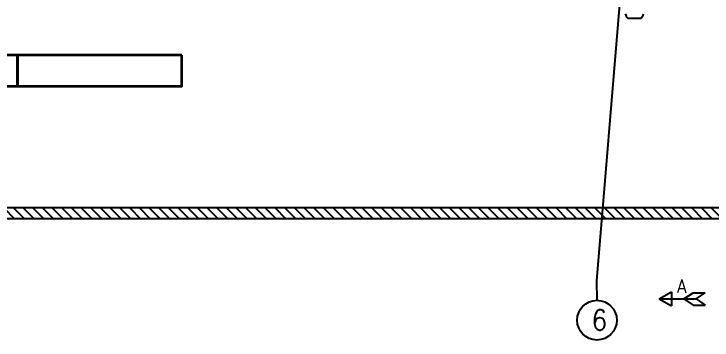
# Model space of a CAD drawing. Extents: x 28911 to 70911, y -59 to 29641.
# Drawn here: x 51624 to 64360, y 13017 to 18962 of the extents above; entities that cross this region are included whole.
import ezdxf

# ---------------------------------------------------------------- set-up
doc = ezdxf.new("R2010")
doc.units = 0
doc.header["$LTSCALE"] = 300
doc.header["$MEASUREMENT"] = 0
doc.layers.add('22 CONTINUA 0.18', color=3, linetype='Continuous', lineweight=18)
doc.layers.add('23 CONTINUA 0.35', color=4, linetype='Continuous', lineweight=35)
for name, color, linetype in [('4', 8, 'Continuous'), ('6', 3, 'Continuous'), ('CONTORNO', 3, 'Continuous'), ('QUOTE', 7, 'Continuous')]:
    doc.layers.add(name, color=color, linetype=linetype)
doc.styles.get("Standard").update_dxf_attribs({"font": 'STANDARD'})
doc.dimstyles.new('sc1a50_pollici', dxfattribs={"dimscale": 50, "dimtxt": 3, "dimasz": 3, "dimexe": 0, "dimexo": 0, "dimgap": 1, "dimtad": 1, "dimzin": 12, "dimdsep": 46, "dimtxsty": 'Standard', "dimblk": 'CLOSEDBLANK', "dimcen": 1, "dimclrd": 253, "dimclre": 253, "dimclrt": 2, "dimadec": 0, "dimazin": 3, "dimtfac": 1, "dimtmove": 0, "dimatfit": 1, "dimldrblk": 'CLOSEDBLANK', "dimfxl": 1, "dimtolj": 1, "dimtzin": 0, "dimarcsym": 0})

# ---------------------------------------------------------------- blocks, each defined once
blk = doc.blocks.new('A$C9bda57df')
at = {"layer": 'CONTORNO', "color": 4, "linetype": 'Continuous'}
for p, q in [((0, 0), (-129, -224)), ((0, 0), (129, -224)), ((0, 0), (0, -672)), ((129, -224), (-129, -224)), ((0, -448), (-112, -616)), ((0, -448), (112, -616)), ((-112, -616), (-112, -840)), ((112, -616), (112, -840)), ((0, -672), (-112, -840)), ((0, -672), (112, -840))]:
    blk.add_line(p, q, dxfattribs=at)
blk = doc.blocks.new('A$Cedfd1987')
at = {"color": 7, "linetype": 'Continuous', "lineweight": 25}
blk.add_line((990, 857), (990, 1099), dxfattribs=at)
for centre, start, end in [((877, 994), 42.6271, 75.5024), ((877, 961), 284.4976, 317.3729)]:
    blk.add_arc(centre, 154, start, end, dxfattribs=at)
blk = doc.blocks.new('A$Cb7a482d4')
at = {"layer": '22 CONTINUA 0.18', "color": 7}
for p, q in [((3000, 282), (0, 282)), ((0, 282), (0, -282)), ((3000, 273), (0, 273)), ((3000, 282), (3000, 273)), ((3000, 273), (3000, 267)), ((3000, 273), (3000, 273)), ((3000, 267), (3000, -267)), ((3000, -273), (0, -273)), ((3000, -282), (0, -282)), ((3000, -267), (3000, -273)), ((3000, -273), (3000, -273)), ((3000, -273), (3000, -282))]:
    blk.add_line(p, q, dxfattribs=at)
at = {"layer": '23 CONTINUA 0.35', "color": 7}
blk.add_lwpolyline([(0, -282), (3000, -282), (3000, 282), (0, 282)], close=True, dxfattribs=at)
blk = doc.blocks.new('_ClosedBlank')
at = {"color": 0, "linetype": 'ByBlock', "lineweight": -2}
for p, q in [((-1, 0.167), (0, 0)), ((-1, 0.167), (-1, -0.167)), ((0, 0), (-1, -0.167))]:
    blk.add_line(p, q, dxfattribs=at)

msp = doc.modelspace()

# ---------------------------------------------------------------- hatches: boundary and pattern name
h = msp.add_hatch()
h.set_pattern_fill('ANSI31', color=253, scale=1000, angle=-90)
h.set_pattern_definition([(315, (48574.41, 11394.02), (88.38835, 88.38835), [])])
h.paths.add_polyline_path([(65471.724, 15225.689), (65471.724, 15425.689), (34557.149, 15425.689), (34557.149, 15225.689)])

# ---------------------------------------------------------------- linework, layer by layer
at = {"color": 8}
msp.add_circle((62260.403, 13379.121), 362.058, dxfattribs=at)
at = {"layer": '4', "color": 3, "ltscale": 50}
for p, q in [((65471.724, 15425.689), (34557.149, 15425.689)), ((65471.724, 15225.689), (34557.149, 15225.689))]:
    msp.add_line(p, q, dxfattribs=at)

# ---------------------------------------------------------------- block references
at = {"color": 1, "rotation": 270}
msp.add_blockref('A$Cedfd1987', (61965.933, 19877.689), dxfattribs=at)
at = {"color": 2, "rotation": 90}
msp.add_blockref('A$C9bda57df', (63397.154, 13766.763), dxfattribs=at)
at = {"layer": '23 CONTINUA 0.35', "rotation": 180}
for p in [(51687.958, 17929.689), (54687.958, 17929.689)]:
    msp.add_blockref('A$Cb7a482d4', p, dxfattribs=at)

# ---------------------------------------------------------------- texts
at = {"layer": '6', "color": 3}
msp.add_text('6', height=371.25, dxfattribs=at).set_placement((62159.584, 13194.458))
at = {"layer": 'QUOTE', "color": 12}
msp.add_text('A', height=240, dxfattribs=at).set_placement((63721.969, 13878.764))

# ---------------------------------------------------------------- leaders
msp.add_leader([(62816.362, 20891.998), (62251.465, 14097.084), (62256.349, 13741.156)], dimstyle='sc1a50_pollici', override={"dimtad": 0, "dimldrblk": 'Dot'})

doc.saveas('drawing.dxf')
